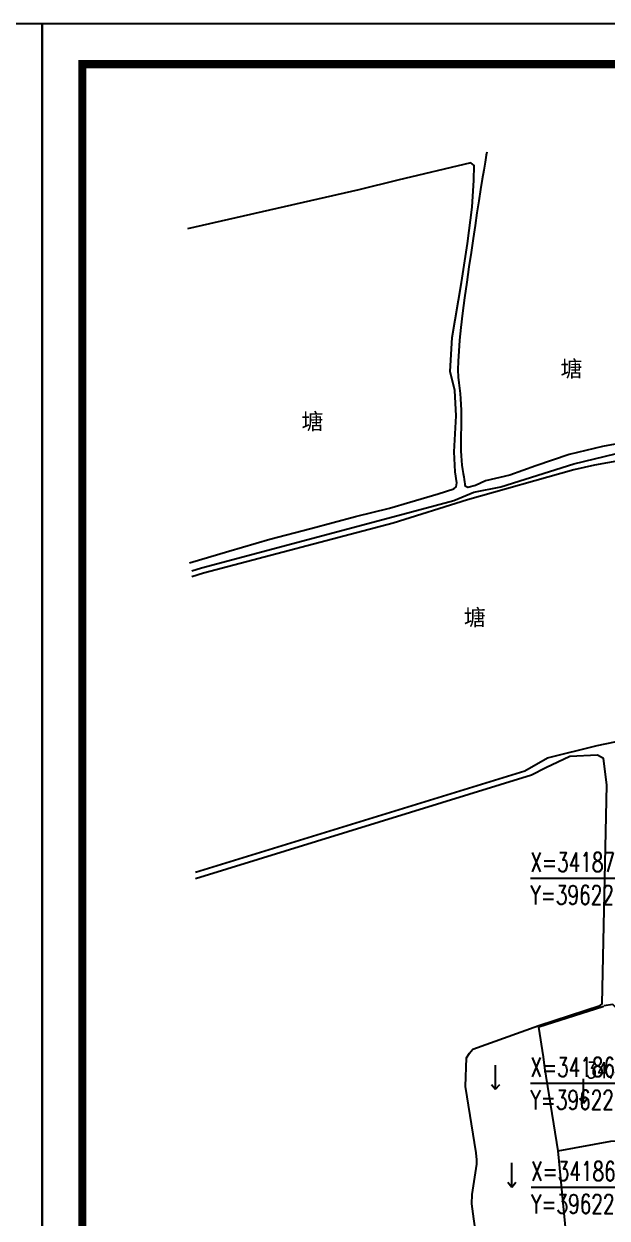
# Model space of a CAD drawing. Extents: x 39624947 to 39626627, y 3418539 to 3418836.
# Drawn here: x 39625784.6 to 39625857, y 3418688.1 to 3418836.2 of the extents above; entities that cross this region are included whole.
import ezdxf
from ezdxf.enums import TextEntityAlignment as Align

# ---------------------------------------------------------------- set-up
doc = ezdxf.new("R2010")
doc.units = 0
doc.layers.get('0').update_dxf_attribs({"linetype": 'CONTINUOUS'})
for name, color, linetype in [('DIM_COOR', 3, 'CONTINUOUS'), ('GCD', 7, 'CONTINUOUS'), ('PUB_TITLE', 4, 'CONTINUOUS'), ('PUB_WALL', 9, 'CONTINUOUS')]:
    doc.layers.add(name, color=color, linetype=linetype)
doc.styles.add('_TCH_DIM', font='SIMPLEX', dxfattribs={"bigfont": 'GBCBIG'})
doc.styles.add('HZ', font='rs.shx', dxfattribs={"width": 0.8, "bigfont": 'hztxt.shx'})
doc.styles.add('等线体', font='simhei.ttf')

# ---------------------------------------------------------------- blocks, each defined once
blk = doc.blocks.new('EWQEQW')
at = {"layer": 'DIM_COOR', "color": 3, "linetype": 'Continuous'}
for p, q in [((-4.33, 67.96), (-28.09, 67.96)), ((5.59, 53.87), (-4.33, 67.96)), ((71.4, 65.25), (47.64, 65.25)), ((79.49, 50.01), (71.4, 65.25)), ((13.17, 45.46), (-4.33, 42.54)), ((-4.33, 42.54), (-28.09, 42.54)), ((71.09, 42.44), (78.3, 27.12)), ((-4.33, 29.63), (-28.01, 29.63)), ((11.82, 19.69), (-4.33, 29.63)), ((78.3, 27.12), (101.27, 27.12)), ((69.74, 16.67), (77.24, 6.77)), ((11.2, 7.71), (-4.33, 0.54)), ((77.24, 6.77), (100.65, 6.77)), ((69.12, 4.69), (78.09, -4.56)), ((-4.33, 0.54), (-28.09, 0.54)), ((78.09, -4.56), (101.85, -4.56)), ((-4.33, -9.28), (-28.01, -9.28)), ((9.85, -18.05), (-4.33, -9.28)), ((67.77, -21.08), (75.32, -14.34)), ((75.32, -14.34), (99.08, -14.34)), ((74.98, -36.47), (87.25, -25.31)), ((87.25, -25.31), (111.01, -25.31)), ((0.43, -45.08), (-4.33, -54.67)), ((90.46, -49.78), (80.89, -57.41)), ((-4.33, -54.67), (-27.74, -54.67)), ((80.89, -57.41), (57.21, -57.41))]:
    blk.add_line(p, q, dxfattribs=at)
at = {"layer": 'DIM_COOR', "color": 7, "linetype": 'Continuous', "style": '_TCH_DIM', "width": 0.705882}
for s, p in [('X=3418708.338', (-28.09, 68.8)), ('X=3418704.482', (47.64, 66.09)), ('Y=39622723.368', (-28.09, 64.74)), ('Y=39622797.267', (47.64, 62.03)), ('X=3418699.932', (-28.09, 43.38)), ('Y=39622730.940', (-28.09, 39.32)), ('X=3418674.167', (-28.01, 30.47)), ('X=3418696.909', (81.67, 27.96)), ('Y=39622729.596', (-28.01, 26.41)), ('Y=39622788.861', (80.39, 23.9)), ('X=3418671.144', (81.53, 7.61)), ('Y=39622787.517', (79.37, 3.55)), ('X=3418662.183', (-28.09, 1.38)), ('Y=39622728.970', (-28.09, -2.68)), ('X=3418659.161', (83.21, -3.72)), ('Y=39622786.892', (80.25, -7.78)), ('X=3418636.418', (-28.01, -8.44)), ('Y=39622727.626', (-28.01, -12.5)), ('X=3418633.396', (79.48, -13.5)), ('Y=39622785.547', (77.48, -17.56)), ('X=3418617.999', (91.73, -24.47)), ('Y=39622792.755', (89.41, -28.53)), ('X=3418609.394', (-27.74, -53.83)), ('X=3418604.697', (57.21, -56.57)), ('Y=39622718.205', (-27.74, -57.89)), ('Y=39622808.229', (57.21, -60.63))]:
    blk.add_text(s, height=2.38, dxfattribs=at).set_placement(p)
blk = doc.blocks.new('GC120')
for p, q in [((0, 0), (0, 3)), ((-0.5, 0.6), (0, 0)), ((0, 0), (0.5, 0.6))]:
    blk.add_line(p, q)
blk = doc.blocks.new('GC200')
at = {"linetype": 'Continuous', "const_width": 0.2, "flags": 128}
blk.add_lwpolyline([(-0.1, 0, 1), (0.1, 0, 1)], format="xyb", close=True, dxfattribs=at)
blk = doc.blocks.new('111133333777777')
at = {"layer": 'PUB_WALL', "color": 252, "ltscale": 0.01, "elevation": 51.49}
for points in [[(39623198.37, 3418812.52), (39623198.3, 3418812.15), (39623198.16, 3418811.31), (39623197.99, 3418810.32), (39623197.8, 3418809.19), (39623197.59, 3418807.9), (39623197.37, 3418806.5), (39623197.14, 3418805.02), (39623196.91, 3418803.46), (39623196.66, 3418801.82), (39623196.41, 3418800.1), (39623196.15, 3418798.31), (39623195.89, 3418796.43), (39623195.61, 3418794.47), (39623195.36, 3418792.56), (39623195.15, 3418790.81), (39623194.99, 3418789.24), (39623194.88, 3418787.84), (39623194.81, 3418786.6), (39623194.79, 3418785.54), (39623194.82, 3418784.64), (39623194.9, 3418783.92), (39623194.99, 3418783.27), (39623195.06, 3418782.6), (39623195.12, 3418781.93), (39623195.16, 3418781.23), (39623195.19, 3418780.52), (39623195.2, 3418779.8), (39623195.19, 3418779.06), (39623195.17, 3418778.31), (39623195.14, 3418777.56), (39623195.13, 3418776.85), (39623195.13, 3418776.16), (39623195.15, 3418775.51), (39623195.18, 3418774.88), (39623195.23, 3418774.29), (39623195.29, 3418773.72), (39623195.36, 3418773.19), (39623195.43, 3418772.7), (39623195.5, 3418772.28), (39623195.55, 3418771.92), (39623195.6, 3418771.63), (39623195.63, 3418771.4), (39623195.66, 3418771.24), (39623195.67, 3418771.14), (39623195.68, 3418771.11), (39623195.68, 3418771.11), (39623195.68, 3418771.11), (39623195.68, 3418771.11), (39623195.68, 3418771.11), (39623195.68, 3418771.11), (39623195.68, 3418771.11), (39623195.68, 3418771.11), (39623195.68, 3418771.11)], [(39623215.21, 3418776.47), (39623212.72, 3418776.03), (39623208.61, 3418775.03), (39623204.46, 3418773.62), (39623201.24, 3418772.47), (39623198.22, 3418771.78), (39623196.95, 3418771.19), (39623196, 3418770.96), (39623195.68, 3418771.11)], [(39623196.76, 3418770.36), (39623200.13, 3418771.02), (39623209.17, 3418773.9), (39623214.29, 3418775.12), (39623217.83, 3418776.11), (39623220.9, 3418777.28), (39623223.42, 3418778.55), (39623223.78, 3418780.33), (39623222.67, 3418785.69), (39623222.65, 3418787.02), (39623224.24, 3418796.06), (39623225.18, 3418799.6), (39623225.84, 3418805.29), (39623226.14, 3418806.04), (39623234.39, 3418807.28), (39623236.53, 3418807.31), (39623236.8, 3418807.84), (39623235.19, 3418812.05), (39623234.94, 3418812.97)], [(39623162.2, 3418723.23), (39623203.11, 3418735.81), (39623205.9, 3418737.41), (39623212.06, 3418738.95), (39623215.48, 3418739.64), (39623215.74, 3418740.24), (39623215.61, 3418743.54), (39623217.31, 3418750.91), (39623218.24, 3418756.29), (39623221.05, 3418766.46), (39623222.77, 3418770.28), (39623222.87, 3418772.47), (39623219.84, 3418774.51), (39623218.66, 3418774.96), (39623211.72, 3418773.7), (39623209.17, 3418773.15), (39623195.97, 3418769.41), (39623186.74, 3418766.51), (39623163.21, 3418760.33), (39623161.75, 3418759.88)], [(39623161.45, 3418761.59), (39623166.36, 3418763.05), (39623171.45, 3418764.52), (39623176.53, 3418765.87), (39623182.09, 3418767.35), (39623186.31, 3418768.39), (39623188.8, 3418769.14), (39623192.35, 3418770.15), (39623194.27, 3418770.78), (39623194.56, 3418771.03), (39623194.63, 3418771.54)], [(39623161.74, 3418760.62), (39623162.95, 3418760.98), (39623186.72, 3418767.29), (39623194.26, 3418769.33), (39623196.76, 3418770.36)], [(39623215.47, 3418700.45), (39623214.66, 3418706.16), (39623214.03, 3418706.8), (39623212.89, 3418706.65)], [(39623205.4, 3418700.33), (39623204.84, 3418704.01)], [(39623200.85, 3418651.12), (39623199.3, 3418662.56), (39623196.75, 3418680.21), (39623196.51, 3418682.07), (39623196.57, 3418683.26), (39623197.13, 3418686.99), (39623197.13, 3418687.56), (39623197.04, 3418688.43), (39623195.73, 3418696.65), (39623195.85, 3418700.21)], [(39623210.73, 3418652.77), (39623209.24, 3418667.6), (39623207.22, 3418688.64), (39623205.56, 3418698.96), (39623205.4, 3418700.33)], [(39623207.22, 3418688.64), (39623213.76, 3418689.85), (39623216.98, 3418689.98)]]:
    blk.add_lwpolyline(points, dxfattribs=at)
at = {"layer": 'PUB_WALL', "color": 252, "ltscale": 0.01}
for points in [[(39623194.63, 3418771.54), (39623194.63, 3418771.54), (39623194.45, 3418772.88), (39623194.32, 3418775.36), (39623194.58, 3418779.82), (39623194.39, 3418782.98), (39623193.81, 3418785.32), (39623194.07, 3418789.54), (39623195.24, 3418796.36), (39623195.97, 3418801.22), (39623196.56, 3418805.72), (39623196.77, 3418809.08), (39623196.82, 3418810.9), (39623196.4, 3418811.21), (39623187.34, 3418809.07), (39623182.49, 3418807.87), (39623161.23, 3418803.05)], [(39623195.85, 3418700.21), (39623196.21, 3418700.76), (39623196.65, 3418701.28), (39623204.81, 3418704.19), (39623212.46, 3418706.68), (39623212.68, 3418706.89), (39623213.26, 3418734.05), (39623212.84, 3418737.31), (39623212.11, 3418737.76), (39623208.66, 3418737.59), (39623205.71, 3418736.17), (39623203.92, 3418735.24), (39623162.21, 3418722.42)], [(39623212.82, 3418706.64), (39623212.77, 3418706.54), (39623204.84, 3418704.01)]]:
    blk.add_lwpolyline(points, dxfattribs=at)
for p in [(39623199.47, 3418696.29, 51.49), (39623210.36, 3418694.59, 51.49), (39623201.48, 3418684.17, 51.49)]:
    blk.add_blockref('GC120', p, dxfattribs=at)
ref = blk.add_blockref('GC200', (39623209.47, 3418698.66, 34.45), dxfattribs=at)
ref.add_attrib('height', '34.45', dxfattribs={"layer": 'GCD', "color": 252, "linetype": 'Continuous', "height": 2, "style": 'HZ', "width": 0.8}).set_placement((39623210.67, 3418698.66, 34.45), align=Align.MIDDLE_LEFT)
at = {"layer": 'PUB_WALL', "color": 252, "ltscale": 0.01, "style": '等线体'}
for p in [(39623208.88, 3418785.72, 51.49), (39623176.73, 3418779.19, 51.49), (39623196.88, 3418754.88, 51.49)]:
    blk.add_text('塘', height=2, rotation=0.697, dxfattribs=at).set_placement(p, align=Align.MIDDLE)

msp = doc.modelspace()

# ---------------------------------------------------------------- linework, layer by layer
at = {"linetype": 'Continuous'}
msp.add_lwpolyline([(39625791.862, 3418831.229), (39626166.862, 3418831.229), (39626166.862, 3418544.229), (39625791.862, 3418544.229)], close=True, dxfattribs=at)
at = {"layer": 'PUB_TITLE'}
for points in [[(39625366.862, 3418539.229), (39625786.862, 3418539.229), (39625786.862, 3418836.229), (39625366.862, 3418836.229)], [(39625786.862, 3418539.229), (39626206.862, 3418539.229), (39626206.862, 3418836.229), (39625786.862, 3418836.229)]]:
    msp.add_lwpolyline(points, close=True, dxfattribs=at)
at = {"layer": 'PUB_TITLE', "const_width": 1}
msp.add_lwpolyline([(39625791.862, 3418544.229), (39626201.862, 3418544.229), (39626201.862, 3418831.229), (39625791.862, 3418831.229)], close=True, dxfattribs=at)

# ---------------------------------------------------------------- block references
at = {"linetype": 'Continuous'}
for name, p in [('111133333777777', (2643.698, 7.776)), ('EWQEQW', (39625875.564, 3418662.248))]:
    msp.add_blockref(name, p, dxfattribs=at)

doc.saveas('drawing.dxf')
